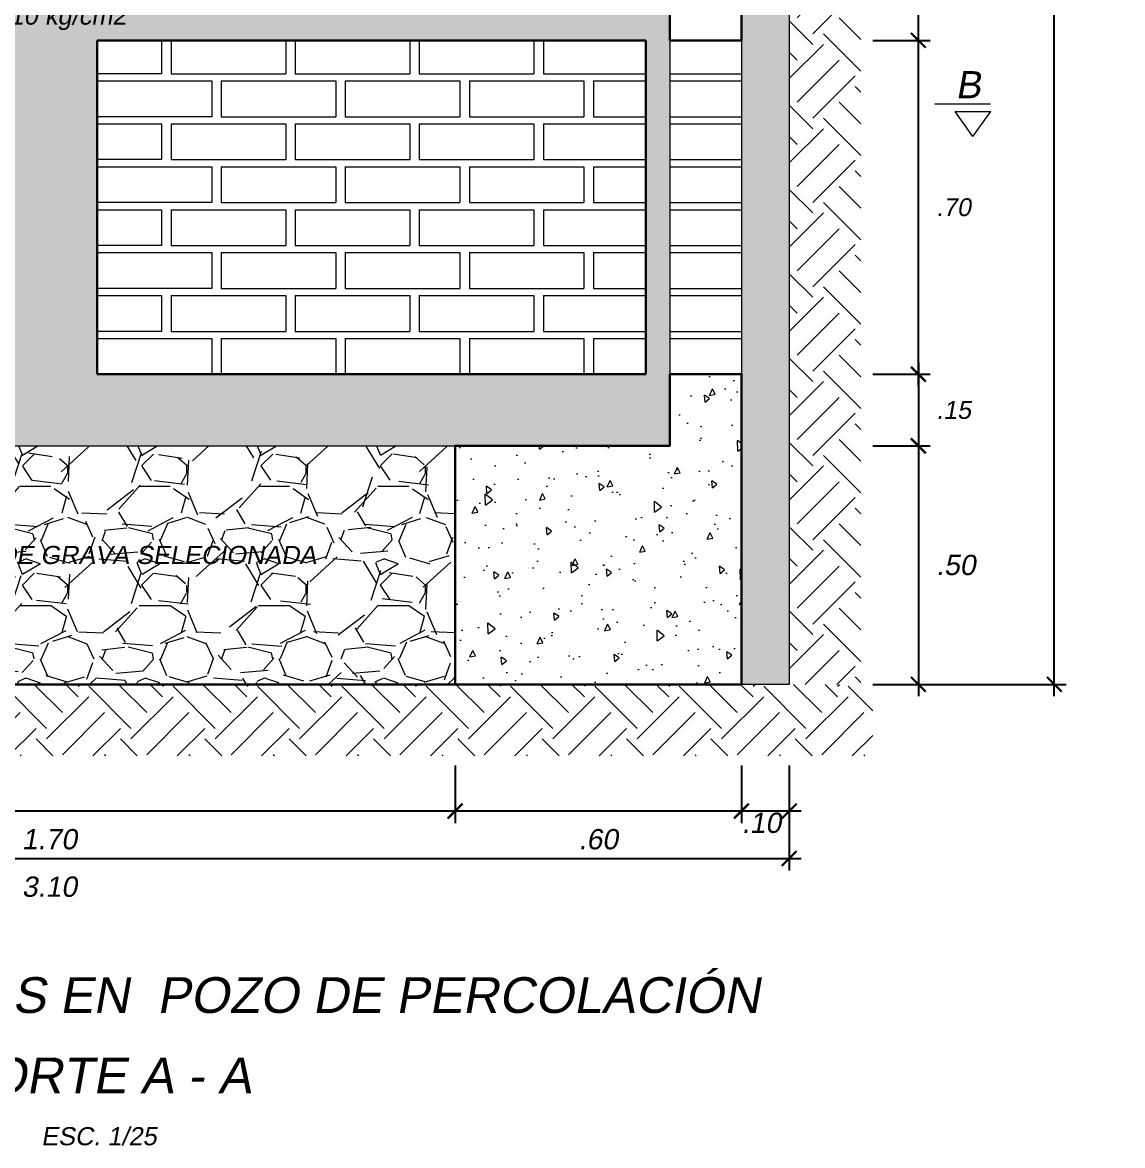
# Model space of a CAD drawing. Header units: metres. Extents: x 4293 to 4528, y 2596 to 2639.
# Drawn here: x 4432.034 to 4434.339, y 2624.929 to 2627.284 of the extents above; entities that cross this region are included whole.
import ezdxf
from ezdxf.enums import TextEntityAlignment as Align

# ---------------------------------------------------------------- set-up
doc = ezdxf.new("R2010")
doc.units = ezdxf.units.M
for name, color, linetype, lineweight in [('A TAPA', 6, 'Continuous', 13), ('a. grava', 252, 'Continuous', 5), ('a. Ladrillos', 24, 'Continuous', 15), ('a. terreno', 79, 'Continuous', 9), ('a. titulos', 106, 'Continuous', 25), ('A.B LADRILLO', 24, 'Continuous', 5), ('A.Texto', 180, 'Continuous', 5), ('cimiento', 6, 'Continuous', 30), ('columna', 212, 'Continuous', 30), ('concreto', 252, 'Continuous', 5), ('Cotas', 170, 'Continuous', 5), ('Sombreados', 8, 'Continuous', 5)]:
    doc.layers.add(name, color=color, linetype=linetype, lineweight=lineweight)
doc.styles.add('ARIAL', font='arial.ttf', dxfattribs={"oblique": 10})
doc.dimstyles.new('Esc 1-25', dxfattribs={"dimscale": 0.25, "dimtxt": 0.15, "dimasz": 0.125, "dimexe": 0.1, "dimexo": 0.1, "dimgap": 0.15, "dimtad": 2, "dimtih": 1, "dimtoh": 1, "dimzin": 4, "dimdsep": 46, "dimtxsty": 'ARIAL', "dimblk": 'ARCHTICK', "dimcen": 0.5, "dimdle": 0.1, "dimadec": 0, "dimazin": 0, "dimtfac": 1, "dimtofl": 0, "dimtmove": 2, "dimatfit": 3, "dimfxl": 1, "dimtolj": 1, "dimtzin": 0, "dimarcsym": 1})
pattern_1 = [(94.99999999999993, (4235.877430671732, 2617.947288810265), (0.1103103998344442, 0.0925614157623935), [0.015, -0.165]), (40.00000000000002, (4235.877430671732, 2617.947288810265), (-0.1259984334781772, 0.08675362991960547), [0.012, -0.132]), (145.45144446, (4235.886623204845, 2617.955002261536), (-0.01568803286759199, 0.179315044266452), [0.0127480384, -0.1402284224]), (91.18419999999993, (4235.849146400485, 2617.975573081512), (0.1743386775892656, 0.1275227552429037), [0.02249999999999999, -0.2474999999999999]), (141.63563549, (4235.863674623765, 2617.986199968426), (-0.005580013676875273, 0.269942333638179), [0.0191220684, -0.210342752]), (36.18416399000001, (4235.849146400485, 2617.975573081512), (-0.005580013693123886, 0.2699423334792193), [0.018, -0.1980000002]), (66, (4235.87035960392, 2617.982644149324), (0.1413543144228605, 0.02747649529355398), [0.01499999999999999, -0.1649999999999998]), (11.00000000000003, (4235.87035960392, 2617.982644149324), (-0.06814171861239081, 0.1369616870797533), [0.012, -0.132]), (116.45144474, (4235.882139130043, 2617.984933857248), (0.07321259499943067, 0.1644381811167456), [0.012748038, -0.1402284224]), (82.50000000000001, (4235.877430671732, 2617.947288810265), (-0.04535863706126803, 0.04879796352250945), [0, -0.1303999999999998, 0, -0.1339999999999998, 0, -0.1324999999999998]), (52.49999999999999, (4235.877430671732, 2617.947288810265), (-0.01857458844049201, 0.09298188998007267), [0, -0.0764, 0, -0.1274, 0, -0.0505]), (12.5, (4235.845893709291, 2617.915751847824), (0.07868363346384125, 0.07230415236297212), [0, -0.05, 0, -0.156, 0, -0.207]), (2.499999999999997, (4235.831751573667, 2617.9016097122), (0.06831799663969325, 0.09663196137478977), [0, -0.065, 0, -0.1036, 0, -0.147])]

# ---------------------------------------------------------------- blocks, each defined once
blk = doc.blocks.new('_ArchTick')
at = {"color": 0, "linetype": 'ByBlock', "const_width": 0.15}
blk.add_lwpolyline([(-0.5, -0.5), (0.5, 0.5)], dxfattribs=at)
blk = doc.blocks.new('*D520')
at = {"layer": 'Cotas', "color": 0, "lineweight": -2, "transparency": 16777216}
for p, q in [((4433.911559006621, 2626.571063427773), (4433.911559006621, 2626.371063427773)), ((4433.815807192776, 2626.546063427773), (4433.936559006621, 2626.546063427773)), ((4433.815807192776, 2626.396063427773), (4433.936559006621, 2626.396063427773))]:
    blk.add_line(p, q, dxfattribs=at)
at = {"layer": 'Defpoints', "color": 0, "transparency": 16777216}
for p in [(4433.790807192776, 2626.546063427773), (4433.790807192776, 2626.396063427773), (4433.911559006621, 2626.396063427773)]:
    blk.add_point(p, dxfattribs=at)
at = {"layer": 'Cotas', "color": 0, "lineweight": -2, "transparency": 16777216, "xscale": 0.03125, "yscale": 0.03125, "zscale": 0.03125}
for p, rotation in [((4433.911559006621, 2626.546063427773), 90), ((4433.911559006621, 2626.396063427773), 270)]:
    blk.add_blockref('_ArchTick', p, dxfattribs=dict(at, rotation=rotation))
at = {"layer": 'Cotas', "color": 0, "transparency": 16777216, "insert": (4433.985363832452, 2626.471063427771), "char_height": 0.0375, "attachment_point": 5, "style": 'ARIAL'}
blk.add_mtext('\\A1;.15', dxfattribs=at)
blk = doc.blocks.new('*D521')
at = {"layer": 'Cotas', "color": 0, "lineweight": -2, "transparency": 16777216}
for p, q in [((4433.911559006621, 2626.421063427773), (4433.911559006621, 2625.871063427773)), ((4433.815807192776, 2626.396063427773), (4433.936559006621, 2626.396063427773)), ((4433.815807192776, 2625.896063427773), (4433.936559006621, 2625.896063427773))]:
    blk.add_line(p, q, dxfattribs=at)
at = {"layer": 'Defpoints', "color": 0, "transparency": 16777216}
for p in [(4433.790807192776, 2626.396063427773), (4433.790807192776, 2625.896063427773), (4433.911559006621, 2625.896063427773)]:
    blk.add_point(p, dxfattribs=at)
at = {"layer": 'Cotas', "color": 0, "lineweight": -2, "transparency": 16777216, "xscale": 0.03125, "yscale": 0.03125, "zscale": 0.03125}
for p, rotation in [((4433.911559006621, 2626.396063427773), 90), ((4433.911559006621, 2625.896063427773), 270)]:
    blk.add_blockref('_ArchTick', p, dxfattribs=dict(at, rotation=rotation))
at = {"layer": 'Cotas', "color": 0, "transparency": 16777216, "insert": (4433.989972552295, 2626.146063427771), "char_height": 0.0425, "attachment_point": 5, "style": 'ARIAL'}
blk.add_mtext('\\A1;.50', dxfattribs=at)
blk = doc.blocks.new('*D522')
at = {"layer": 'Cotas', "color": 0, "lineweight": -2, "ltscale": 0.01, "transparency": 16777216}
for p, q in [((4433.911559006621, 2626.521063427773), (4433.911559006621, 2627.271063427774)), ((4433.815807192776, 2627.246063427774), (4433.936559006621, 2627.246063427774)), ((4433.815807192776, 2626.546063427773), (4433.936559006621, 2626.546063427773))]:
    blk.add_line(p, q, dxfattribs=at)
at = {"layer": 'Defpoints', "color": 0, "ltscale": 0.01, "transparency": 16777216}
for p in [(4433.790807192776, 2627.246063427774), (4433.911559006621, 2627.246063427774), (4433.790807192776, 2626.546063427773)]:
    blk.add_point(p, dxfattribs=at)
at = {"layer": 'Cotas', "color": 0, "lineweight": -2, "ltscale": 0.01, "transparency": 16777216, "xscale": 0.03125, "yscale": 0.03125, "zscale": 0.03125}
for p, rotation in [((4433.911559006621, 2627.246063427774), 90), ((4433.911559006621, 2626.546063427773), 270)]:
    blk.add_blockref('_ArchTick', p, dxfattribs=dict(at, rotation=rotation))
at = {"layer": 'Cotas', "color": 0, "ltscale": 0.01, "transparency": 16777216, "insert": (4433.98515919398, 2626.896063427771), "char_height": 0.0375, "attachment_point": 5, "style": 'ARIAL'}
blk.add_mtext('\\A1;.70', dxfattribs=at)
blk = doc.blocks.new('*D523')
at = {"layer": 'Cotas', "color": 0, "lineweight": -2, "ltscale": 0.01, "transparency": 16777216}
for p, q in [((4433.911559006621, 2627.221063427774), (4433.911559006621, 2627.471063427774)), ((4433.815807192776, 2627.446063427773), (4433.936559006621, 2627.446063427773)), ((4433.815807192776, 2627.246063427774), (4433.936559006621, 2627.246063427774))]:
    blk.add_line(p, q, dxfattribs=at)
at = {"layer": 'Defpoints', "color": 0, "ltscale": 0.01, "transparency": 16777216}
for p in [(4433.790807192776, 2627.446063427773), (4433.911559006621, 2627.446063427773), (4433.790807192776, 2627.246063427774)]:
    blk.add_point(p, dxfattribs=at)
at = {"layer": 'Cotas', "color": 0, "lineweight": -2, "ltscale": 0.01, "transparency": 16777216, "xscale": 0.03125, "yscale": 0.03125, "zscale": 0.03125}
for p, rotation in [((4433.911559006621, 2627.446063427773), 90), ((4433.911559006621, 2627.246063427774), 270)]:
    blk.add_blockref('_ArchTick', p, dxfattribs=dict(at, rotation=rotation))
at = {"layer": 'Cotas', "color": 0, "ltscale": 0.01, "transparency": 16777216, "insert": (4433.98515919398, 2627.346063427772), "char_height": 0.0375, "attachment_point": 5, "style": 'ARIAL'}
blk.add_mtext('\\A1;.20', dxfattribs=at)
blk = doc.blocks.new('*D527')
at = {"layer": 'Cotas', "color": 0, "lineweight": -2, "ltscale": 0.01, "transparency": 16777216}
for p, q in [((4434.196285879288, 2625.871063427773), (4434.196285879288, 2629.266063427774)), ((4433.936559006621, 2629.241063427773), (4434.221285879287, 2629.241063427773)), ((4433.936559006621, 2625.896063427773), (4434.221285879287, 2625.896063427773))]:
    blk.add_line(p, q, dxfattribs=at)
at = {"layer": 'Defpoints', "color": 0, "ltscale": 0.01, "transparency": 16777216}
for p in [(4433.911559006621, 2629.241063427773), (4434.196285879288, 2629.241063427773), (4433.911559006621, 2625.896063427773)]:
    blk.add_point(p, dxfattribs=at)
at = {"layer": 'Cotas', "color": 0, "lineweight": -2, "ltscale": 0.01, "transparency": 16777216, "xscale": 0.03125, "yscale": 0.03125, "zscale": 0.03125}
for p, rotation in [((4434.196285879288, 2629.241063427773), 90), ((4434.196285879288, 2625.896063427773), 270)]:
    blk.add_blockref('_ArchTick', p, dxfattribs=dict(at, rotation=rotation))
at = {"layer": 'Cotas', "color": 0, "ltscale": 0.01, "transparency": 16777216, "insert": (4434.285996032133, 2627.568563427772), "char_height": 0.0375, "attachment_point": 5, "style": 'ARIAL'}
blk.add_mtext('\\A1;3.35', dxfattribs=at)
blk = doc.blocks.new('*D529')
at = {"layer": 'Cotas', "color": 0, "lineweight": -2, "transparency": 16777216}
for p, q in [((4433.540807192774, 2625.725732827406), (4433.540807192774, 2625.60540222704)), ((4433.640807192774, 2625.725732827406), (4433.640807192774, 2625.60540222704)), ((4433.665807192774, 2625.63040222704), (4433.515807192774, 2625.63040222704))]:
    blk.add_line(p, q, dxfattribs=at)
at = {"layer": 'Defpoints', "color": 0, "transparency": 16777216}
for p in [(4433.540807192774, 2625.750732827406), (4433.640807192774, 2625.750732827406), (4433.540807192774, 2625.63040222704)]:
    blk.add_point(p, dxfattribs=at)
at = {"layer": 'Cotas', "color": 0, "lineweight": -2, "transparency": 16777216, "xscale": 0.03125, "yscale": 0.03125, "zscale": 0.03125, "rotation": 180}
blk.add_blockref('_ArchTick', (4433.540807192774, 2625.63040222704), dxfattribs=at)
at = {"layer": 'Cotas', "color": 0, "lineweight": -2, "transparency": 16777216, "xscale": 0.03125, "yscale": 0.03125, "zscale": 0.03125}
blk.add_blockref('_ArchTick', (4433.640807192774, 2625.63040222704), dxfattribs=at)
at = {"layer": 'Cotas', "color": 0, "transparency": 16777216, "insert": (4433.582670755746, 2625.605514572873), "char_height": 0.0425, "attachment_point": 5, "style": 'ARIAL'}
blk.add_mtext('\\A1;.10', dxfattribs=at)
blk = doc.blocks.new('*D530')
at = {"layer": 'Cotas', "color": 0, "lineweight": -2, "transparency": 16777216}
for p, q in [((4432.940807192775, 2625.725732827406), (4432.940807192775, 2625.60540222704)), ((4433.540807192774, 2625.725732827406), (4433.540807192774, 2625.60540222704)), ((4433.565807192774, 2625.63040222704), (4432.915807192775, 2625.63040222704))]:
    blk.add_line(p, q, dxfattribs=at)
at = {"layer": 'Defpoints', "color": 0, "transparency": 16777216}
for p in [(4432.940807192775, 2625.750732827406), (4433.540807192774, 2625.750732827406), (4432.940807192775, 2625.63040222704)]:
    blk.add_point(p, dxfattribs=at)
at = {"layer": 'Cotas', "color": 0, "lineweight": -2, "transparency": 16777216, "xscale": 0.03125, "yscale": 0.03125, "zscale": 0.03125, "rotation": 180}
blk.add_blockref('_ArchTick', (4432.940807192775, 2625.63040222704), dxfattribs=at)
at = {"layer": 'Cotas', "color": 0, "lineweight": -2, "transparency": 16777216, "xscale": 0.03125, "yscale": 0.03125, "zscale": 0.03125}
blk.add_blockref('_ArchTick', (4433.540807192774, 2625.63040222704), dxfattribs=at)
at = {"layer": 'Cotas', "color": 0, "transparency": 16777216, "insert": (4433.240807192775, 2625.571202875061), "char_height": 0.0425, "attachment_point": 5, "style": 'ARIAL'}
blk.add_mtext('\\A1;.60', dxfattribs=at)
blk = doc.blocks.new('*D531')
at = {"layer": 'Cotas', "color": 0, "lineweight": -2, "transparency": 16777216}
for p, q in [((4431.240807192775, 2625.725732827406), (4431.240807192775, 2625.60540222704)), ((4432.940807192775, 2625.725732827406), (4432.940807192775, 2625.60540222704)), ((4432.965807192774, 2625.63040222704), (4431.215807192775, 2625.63040222704))]:
    blk.add_line(p, q, dxfattribs=at)
at = {"layer": 'Defpoints', "color": 0, "transparency": 16777216}
for p in [(4431.240807192775, 2625.750732827406), (4432.940807192775, 2625.750732827406), (4431.240807192775, 2625.63040222704)]:
    blk.add_point(p, dxfattribs=at)
at = {"layer": 'Cotas', "color": 0, "lineweight": -2, "transparency": 16777216, "xscale": 0.03125, "yscale": 0.03125, "zscale": 0.03125, "rotation": 180}
blk.add_blockref('_ArchTick', (4431.240807192775, 2625.63040222704), dxfattribs=at)
at = {"layer": 'Cotas', "color": 0, "lineweight": -2, "transparency": 16777216, "xscale": 0.03125, "yscale": 0.03125, "zscale": 0.03125}
blk.add_blockref('_ArchTick', (4432.940807192775, 2625.63040222704), dxfattribs=at)
at = {"layer": 'Cotas', "color": 0, "transparency": 16777216, "insert": (4432.090807192775, 2625.571202875061), "char_height": 0.0425, "attachment_point": 5, "style": 'ARIAL'}
blk.add_mtext('\\A1;1.70', dxfattribs=at)
blk = doc.blocks.new('*D534')
at = {"layer": 'Cotas', "color": 0, "lineweight": -2, "transparency": 16777216}
for p, q in [((4430.540807192774, 2625.725732827406), (4430.540807192774, 2625.50587338178)), ((4433.640807192774, 2625.725732827406), (4433.640807192774, 2625.50587338178)), ((4430.515807192774, 2625.530873381781), (4433.665807192774, 2625.530873381781))]:
    blk.add_line(p, q, dxfattribs=at)
at = {"layer": 'Defpoints', "color": 0, "transparency": 16777216}
for p in [(4430.540807192774, 2625.750732827406), (4433.640807192774, 2625.750732827406), (4433.640807192774, 2625.530873381781)]:
    blk.add_point(p, dxfattribs=at)
at = {"layer": 'Cotas', "color": 0, "lineweight": -2, "transparency": 16777216, "xscale": 0.03125, "yscale": 0.03125, "zscale": 0.03125, "rotation": 180}
blk.add_blockref('_ArchTick', (4430.540807192774, 2625.530873381781), dxfattribs=at)
at = {"layer": 'Cotas', "color": 0, "lineweight": -2, "transparency": 16777216, "xscale": 0.03125, "yscale": 0.03125, "zscale": 0.03125}
blk.add_blockref('_ArchTick', (4433.640807192774, 2625.530873381781), dxfattribs=at)
at = {"layer": 'Cotas', "color": 0, "transparency": 16777216, "insert": (4432.090807192774, 2625.471659534577), "char_height": 0.0425, "attachment_point": 5, "style": 'ARIAL'}
blk.add_mtext('\\A1;3.10', dxfattribs=at)

msp = doc.modelspace()

# ---------------------------------------------------------------- hatches: boundary and pattern name
at = {"layer": 'a. grava'}
h = msp.add_hatch(dxfattribs=at)
h.set_pattern_fill('GRAVEL', color=256, scale=0.1, style=0)
h.set_pattern_definition([(228.0128, (4376.241196265051, 2629.349414171546), (-0.7999998232158162, -0.9000001341607247), [0.0134536, -1.3319088]), (184.9697, (4376.232196265051, 2629.339414171546), (1.200000105151764, 0.0999991307007052), [0.0230868, -2.2855925]), (132.5104, (4376.209196265051, 2629.337414171546), (0.9999990718346812, -1.10000086738712), [0.0162788, -1.6116032]), (267.2737, (4376.170196265051, 2629.312414171546), (0.09999960177271905, 2.000000029497347), [0.0210238, -2.0813558]), (292.8337, (4376.169196265051, 2629.291414171546), (-0.500000990543714, 1.199999641177778), [0.0206155, -2.0409373]), (357.2737, (4376.177196265052, 2629.272414171546), (-2.000000029497347, 0.09999960177271916), [0.0210238, -2.0813558]), (37.6942, (4376.198196265052, 2629.271414171546), (-1.300000734561798, -0.999999040516053), [0.0278029, -2.7524849]), (72.2553, (4376.220196265052, 2629.288414171546), (0.7000010762705409, 2.199999623123919), [0.0262488, -2.5986321]), (121.4296, (4376.228196265051, 2629.313414171546), (-0.8000008234176366, 1.299999503649257), [0.021095, -2.0884073]), (175.2364, (4376.217196265052, 2629.331414171546), (1.100000094631959, -0.09999915326612606), [0.02408319999999992, -1.180076299999995]), (222.3974, (4376.193196265051, 2629.333414171546), (-1.200000735107324, -1.099999208201412), [0.0311448, -3.0833375]), (138.8141, (4376.269196265052, 2629.311414171546), (-0.7000002946805716, 0.5999997313342756), [0.0106301, -1.0523844]), (171.4692, (4376.261196265052, 2629.318414171546), (1.299999828481513, -0.2000007910039791), [0.02022369999999992, -2.00215109999999]), (225, (4376.241196265051, 2629.321414171546), (-1.110223024625157e-17, -0.1000000309448952), [0.0141421, -0.1272792]), (203.1986, (4376.234196265052, 2629.333414171546), (0.4999999730667075, 0.2000001325264854), [0.007615800000000001, -0.7539615]), (291.8014, (4376.227196265051, 2629.330414171546), (-0.09999999105006488, 0.300000027301077), [0.0107703, -0.5277462]), (30.9638, (4376.231196265051, 2629.320414171546), (0.2999998022287998, 0.2000002483540733), [0.01749289999999992, -0.5656022999999974]), (161.5651, (4376.246196265051, 2629.329414171546), (0.2000000434592962, -0.09999984032227077), [0.0126491, -0.3035787]), (16.38950000000001, (4376.169196265051, 2629.330414171546), (1.000000219841196, 0.2999992709817971), [0.01772, -1.7542845]), (70.3462, (4376.186196265052, 2629.335414171546), (-0.3999995247371746, -1.100000213560622), [0.0148661, -1.4717408]), (293.1986, (4376.246196265051, 2629.349414171546), (-0.2000001325264854, 0.4999999730667075), [0.0152315, -0.7463458000000001]), (343.6105, (4376.252196265052, 2629.335414171546), (-1.000000219841196, 0.2999992709817974), [0.01771999999999992, -1.754284499999995]), (339.444, (4376.169196265051, 2629.268414171546), (-0.5000001844542423, 0.1999995996421584), [0.017088, -0.8373124000000001]), (294.7751, (4376.185196265052, 2629.262414171546), (-0.499999218924517, 1.100000342183912), [0.01431779999999996, -1.417464299999995]), (66.80140000000002, (4376.247196265052, 2629.249414171547), (0.2000001325264855, 0.4999999730667075), [0.0152315, -0.7463458000000001]), (17.35400000000001, (4376.253196265052, 2629.263414171546), (-1.300000201909683, -0.3999994502259119), [0.0167631, -1.6595424]), (69.444, (4376.198196265052, 2629.249414171547), (-0.1999995996421587, -0.5000001844542422), [0.008544000000000001, -0.8458564]), (101.3098999999999, (4376.241196265051, 2629.249414171547), (-0.09999976321616054, 0.4000000752230952), [0.005098999999999983, -0.5048028999999977]), (165.9638, (4376.240196265051, 2629.254414171546), (0.300000054598974, -0.09999980573612458), [0.0206155, -0.391695]), (186.009, (4376.220196265052, 2629.259414171546), (0.9999999750906041, 0.09999993174818415), [0.019105, -1.8913923]), (303.6901, (4376.231196265051, 2629.311414171546), (-0.1000001334507191, 0.199999955777116), [0.0144222, -0.3461329]), (353.1572, (4376.239196265052, 2629.299414171546), (1.699999936547855, -0.2000007997924761), [0.0251794, -2.4927563]), (60.94540000000001, (4376.264196265051, 2629.296414171547), (-0.400000002719928, -0.7000000384569687), [0.0102956, -1.0192674]), (90, (4376.269196265052, 2629.305414171546), (-0.09999999999999999, 0.1), [0.006, -0.094]), (120.2564, (4376.218196265051, 2629.262414171546), (0.3999994886802694, -0.7000002455854735), [0.0138924, -1.375352]), (48.01279999999999, (4376.211196265052, 2629.274414171546), (0.7999998232158161, 0.9000001341607249), [0.0269072, -1.3184552]), (0, (4376.229196265052, 2629.294414171546), (0.1, 0.1), [0.026, -0.074]), (325.3048, (4376.255196265051, 2629.294414171546), (-0.9999994258987526, 0.7000008609594458), [0.0158114, -1.5653274]), (254.0546, (4376.268196265051, 2629.285414171546), (-0.09999998892963811, -0.4000000126652151), [0.0145602, -0.7134508]), (207.646, (4376.264196265051, 2629.271414171546), (-1.899999580717959, -1.000000771316918), [0.0237065, -2.3469474]), (175.4261, (4376.243196265052, 2629.260414171546), (-1.300000055831213, 0.0999994801161084), [0.02507989999999992, -2.48290739999999])])
h.paths.add_polyline_path([(4433.640807192774, 2629.241063427773), (4433.540807192774, 2629.241063427773), (4433.540807192774, 2625.896063427772), (4433.640807192774, 2625.896063427772)])
at = {"layer": 'a. grava', "ltscale": 0.5}
h = msp.add_hatch(dxfattribs=at)
h.set_pattern_fill('GRAVEL', color=256, scale=0.25, style=0)
h.set_pattern_definition([(228.012787504, (4236.057430671732, 2618.197288810265), (-2.000000000000016, -2.250000000000001), [0.033634, -3.329772011768425]), (184.969740728, (4236.034930671733, 2618.172288810264), (2.999999999999994, 0.2500000000000088), [0.057717, -5.713981190307499]), (132.510447078, (4235.977430671732, 2618.167288810265), (2.500000000000029, -2.749999999999966), [0.04069699999999998, -4.029008149024922]), (267.273689006, (4235.879930671732, 2618.104788810265), (0.2500000000000061, 5.000000000000004), [0.05255949999999996, -5.203389510407245]), (292.833654178, (4235.877430671732, 2618.052288810265), (-1.249999999999997, 3.000000000000007), [0.05153874999999996, -5.10234328202207]), (357.273689006, (4235.897430671732, 2618.004788810264), (-5.000000000000004, 0.2500000000000064), [0.05255949999999996, -5.203389510407245]), (37.6942404667, (4235.949930671733, 2618.002288810265), (-3.25, -2.499999999999993), [0.06950724999999999, -6.881212137229]), (72.2553283749, (4236.004930671732, 2618.044788810265), (1.750000000000007, 5.500000000000001), [0.06562199999999992, -6.496580374203344]), (121.429565615, (4236.024930671732, 2618.107288810265), (-2.000000000000005, 3.249999999999996), [0.05273749999999997, -5.221018277432246]), (175.236358309, (4235.997430671732, 2618.152288810265), (2.749999999999996, -0.2500000000000095), [0.060208, -2.950190644698075]), (222.397437798, (4235.937430671732, 2618.157288810265), (-2.999999999999991, -2.749999999999993), [0.077862, -7.708343751198725]), (138.814074834, (4236.127430671732, 2618.102288810265), (-1.750000000000008, 1.5), [0.02657524999999998, -2.630961203183672]), (171.46923439, (4236.107430671732, 2618.119788810265), (3.25, -0.4999999999999988), [0.05055925, -5.00537785403925]), (225, (4236.057430671732, 2618.127288810265), (-2.775557561562891e-17, -0.2499999999999832), [0.03535525, -0.318198140593275]), (203.198590514, (4236.039930671732, 2618.157288810265), (1.249999999999997, 0.4999999999999938), [0.0190395, -1.884903776465975]), (291.801409486, (4236.022430671732, 2618.149788810265), (-0.249999999999921, 0.7500000000000256), [0.02692575, -1.319365451783625]), (30.96375653209999, (4236.032430671732, 2618.124788810265), (0.7500000000000132, 0.4999999999999949), [0.04373224999999997, -1.414005723711324]), (161.565051177, (4236.069930671732, 2618.147288810265), (0.5000000000000029, -0.2499999999999942), [0.03162274999999996, -0.7589466650420993]), (16.389540334, (4235.877430671732, 2618.149788810265), (2.499999999999992, 0.750000000000011), [0.0443, -4.38571128666735]), (70.3461759419, (4235.919930671732, 2618.162288810265), (-1.000000000000305, -2.750000000000849), [0.03716525, -3.67935193682975]), (293.198590514, (4236.069930671732, 2618.197288810265), (-0.4999999999999926, 1.249999999999998), [0.03807875, -1.865864526465975]), (343.610459666, (4236.084930671732, 2618.162288810265), (-2.499999999999992, 0.7500000000000109), [0.04429999999999996, -4.385711286667244]), (339.44395478, (4235.877430671732, 2617.994788810265), (-1.250000000000009, 0.5000000000000061), [0.04271999999999996, -2.093280936329372]), (294.775140569, (4235.917430671732, 2617.979788810265), (-1.250000000000001, 2.75), [0.0357945, -3.543660765819]), (66.8014094864, (4236.072430671732, 2617.947288810265), (0.4999999999999953, 1.249999999999992), [0.03807875, -1.865864526465975]), (17.3540246363, (4236.087430671732, 2617.982288810265), (-3.249999999999994, -0.9999999999999907), [0.04190775, -4.14885590356]), (69.44395478040002, (4235.949930671733, 2617.947288810265), (-0.5000000000000018, -1.249999999999989), [0.02135999999999998, -2.114640936329372]), (101.309932474, (4236.057430671732, 2617.947288810265), (-0.249999999999991, 1.000000000000003), [0.0127475, -1.2620073783982]), (165.963756532, (4236.054930671732, 2617.959788810265), (0.7499999999999897, -0.2500000000000003), [0.05153875, -0.9792376564044251]), (186.009005957, (4236.004930671732, 2617.972288810265), (2.500000000000012, 0.2499999999999958), [0.0477625, -4.728480793635701]), (303.690067526, (4236.032430671732, 2618.102288810265), (-0.2499999999999968, 0.4999999999999964), [0.03605549999999996, -0.8653323188659994]), (353.157226587, (4236.052430671733, 2618.072288810265), (4.250000000000004, -0.5000000000000132), [0.0629485, -6.231890656007075]), (60.9453959009, (4236.114930671733, 2618.064788810265), (-0.9999999999999939, -1.749999999999994), [0.025739, -2.54816853524675]), (90, (4236.127430671732, 2618.087288810265), (-0.25, 0.25), [0.015, -0.235]), (120.256437164, (4235.999930671732, 2617.979788810265), (1.000000000000002, -1.750000000000002), [0.034731, -3.43837999736245]), (48.01278750420001, (4235.982430671732, 2618.009788810265), (2, 2.249999999999994), [0.067268, -3.296138011768424]), (0, (4236.027430671732, 2618.059788810265), (0.25, 0.25), [0.065, -0.185]), (325.3048464690001, (4236.092430671732, 2618.059788810265), (2.500000000000035, -1.749999999999956), [0.03952849999999996, -3.913318575210497]), (254.054604099, (4236.124930671732, 2618.037288810265), (-0.2500000000000094, -1.000000000000001), [0.0364005, -1.783626972320125]), (207.645975364, (4236.114930671733, 2618.002288810265), (-4.749999999999988, -2.500000000000012), [0.05926625, -5.867368545564849]), (175.42607874, (4236.062430671732, 2617.974788810265), (-3.249999999999988, 0.2500000000000003), [0.06269975, -6.207268351992225])])
h.paths.add_polyline_path([(4432.940807192775, 2625.896063427773), (4432.940807192775, 2626.396063427772), (4431.240807192775, 2626.396063427772), (4431.240807192775, 2625.896063427772)])
h.paths.add_polyline_path([(4431.710724725442, 2626.13781905763), (4432.66668621598, 2626.13781905763), (4432.66668621598, 2626.196802004424), (4431.710724725442, 2626.196802004424)], flags=24)
at = {"layer": 'a. terreno', "ltscale": 0.5}
h = msp.add_hatch(dxfattribs=at)
h.set_pattern_fill('EARTH', color=256, scale=0.5, angle=45, style=0)
h.set_pattern_definition([(45, (4270.348589871672, 2616.653079168364), (1.387778780781446e-17, 0.1767766952966369), [0.125, -0.125]), (45, (4270.315444241303, 2616.686224798732), (1.387778780781446e-17, 0.1767766952966369), [0.125, -0.125]), (45, (4270.282298610936, 2616.7193704291), (1.387778780781446e-17, 0.1767766952966369), [0.125, -0.125]), (135, (4270.282298610936, 2616.741467516012), (-0.1767766952966369, 2.775557561562891e-17), [0.125, -0.125]), (135, (4270.315444241303, 2616.77461314638), (-0.1767766952966369, 2.775557561562891e-17), [0.125, -0.125]), (135, (4270.348589871672, 2616.807758776748), (-0.1767766952966369, 2.775557561562891e-17), [0.125, -0.125])])
h.paths.add_polyline_path([(4433.790807192774, 2629.241063427773), (4433.640807192774, 2629.241063427773), (4433.640807192774, 2625.896063427772), (4433.790807192774, 2625.896063427772)])
h = msp.add_hatch(dxfattribs=at)
h.set_pattern_fill('EARTH', color=256, scale=0.5, angle=45, style=0)
h.set_pattern_definition([(45, (4264.920214639445, 2617.053079168364), (1.387778780781446e-17, 0.1767766952966369), [0.125, -0.125]), (45, (4264.887069009077, 2617.086224798732), (1.387778780781446e-17, 0.1767766952966369), [0.125, -0.125]), (45, (4264.85392337871, 2617.1193704291), (1.387778780781446e-17, 0.1767766952966369), [0.125, -0.125]), (135, (4264.85392337871, 2617.141467516012), (-0.1767766952966369, 2.775557561562891e-17), [0.125, -0.125]), (135, (4264.887069009077, 2617.17461314638), (-0.1767766952966369, 2.775557561562891e-17), [0.125, -0.125]), (135, (4264.920214639445, 2617.207758776748), (-0.1767766952966369, 2.775557561562891e-17), [0.125, -0.125])])
h.paths.add_polyline_path([(4433.815807192775, 2625.896063427772), (4430.37847878695, 2625.896063427772), (4430.37847878695, 2625.746063427773), (4433.815807192775, 2625.746063427773)])
at = {"layer": 'concreto', "ltscale": 0.5}
h = msp.add_hatch(dxfattribs=at)
h.set_pattern_fill('AR-CONC', color=256, scale=0.02, angle=45, style=0)
h.set_pattern_definition(pattern_1)
h.paths.add_polyline_path([(4432.190807192775, 2628.346063427773), (4432.190807192775, 2629.241063427773), (4431.990807192775, 2629.241063427773), (4431.990807192775, 2628.346063427773), (4430.840807192774, 2628.346063427773), (4430.840807192774, 2629.091063427772), (4430.790807192774, 2629.091063427772), (4430.790807192774, 2626.396063427772), (4431.290807192774, 2626.396063427772), (4432.890807192774, 2626.396063427772), (4433.390807192774, 2626.396063427772), (4433.390807192774, 2629.091063427772), (4433.340807192774, 2629.091063427772), (4433.340807192774, 2628.346063427773)])
h.paths.add_polyline_path([(4432.190807192775, 2628.146063427772), (4433.340807192774, 2628.146063427772), (4433.340807192774, 2627.446063427773), (4432.190807192775, 2627.446063427773)], flags=16)
h.paths.add_polyline_path([(4431.990807192775, 2628.146063427772), (4431.990807192775, 2627.446063427773), (4430.840807192774, 2627.446063427773), (4430.840807192774, 2628.146063427772)], flags=16)
h.paths.add_polyline_path([(4432.190807192775, 2627.246063427773), (4433.340807192774, 2627.246063427773), (4433.340807192774, 2626.546063427772), (4432.190807192775, 2626.546063427772)], flags=16)
h.paths.add_polyline_path([(4431.990807192775, 2627.246063427773), (4431.990807192775, 2626.546063427772), (4430.840807192774, 2626.546063427772), (4430.840807192774, 2627.246063427773)], flags=16)
h = msp.add_hatch(dxfattribs=at)
h.set_pattern_fill('AR-CONC', color=256, scale=0.02, angle=45, style=0)
h.set_pattern_definition(pattern_1)
h.paths.add_polyline_path([(4431.240807192775, 2625.896063427772), (4431.240807192775, 2626.396063427772), (4430.790807192774, 2626.396063427772), (4430.790807192774, 2626.546063427772), (4430.640807192774, 2626.546063427772), (4430.640807192774, 2625.896063427772)])
h.paths.add_polyline_path([(4433.540807192774, 2625.896063427772), (4433.540807192774, 2626.546063427772), (4433.390807192774, 2626.546063427772), (4433.390807192774, 2626.396063427772), (4432.940807192775, 2626.396063427772), (4432.940807192775, 2625.896063427773)])

# ---------------------------------------------------------------- linework, layer by layer
at = {"layer": 'A TAPA'}
for points in [[(4434.06263940852, 2627.112521284862), (4433.946323819694, 2627.112521284862)], [(4434.025752032228, 2627.044211154062), (4433.988387871259, 2627.09718605395), (4433.988387871259, 2627.09718605395)], [(4433.988387871259, 2627.09718605395), (4434.063116193199, 2627.09718605395)], [(4434.025752032228, 2627.044211154062), (4434.063116193199, 2627.09718605395), (4434.063116193199, 2627.09718605395)], [(4434.025752032228, 2627.044211154062), (4434.063116193199, 2627.09718605395), (4434.063116193199, 2627.09718605395)]]:
    msp.add_lwpolyline(points, dxfattribs=at)
at = {"layer": 'a. grava'}
for p, q in [((4433.640807192774, 2629.241063427773), (4433.640807192774, 2625.896063427772)), ((4433.640807192774, 2625.896063427772), (4433.540807192774, 2625.896063427772))]:
    msp.add_line(p, q, dxfattribs=at)
at = {"layer": 'a. Ladrillos'}
for p, q in [((4432.325807192774, 2627.246063427773), (4432.325807192774, 2627.176063427773)), ((4432.345807192774, 2627.246063427773), (4432.345807192774, 2627.176063427773)), ((4432.585807192774, 2627.246063427773), (4432.585807192774, 2627.176063427773)), ((4432.605807192775, 2627.246063427773), (4432.605807192775, 2627.176063427773)), ((4432.845807192774, 2627.246063427773), (4432.845807192774, 2627.176063427773)), ((4432.865807192775, 2627.246063427773), (4432.865807192775, 2627.176063427773)), ((4433.105807192775, 2627.246063427773), (4433.105807192775, 2627.176063427773)), ((4433.125807192774, 2627.246063427773), (4433.125807192774, 2627.176063427773)), ((4433.390807192774, 2627.246063427773), (4433.390807192774, 2626.546063427772)), ((4432.325807192774, 2627.176063427773), (4432.190807192775, 2627.176063427773)), ((4432.345807192774, 2627.176063427773), (4432.585807192774, 2627.176063427773)), ((4432.605807192775, 2627.176063427773), (4432.845807192774, 2627.176063427773)), ((4432.865807192775, 2627.176063427773), (4433.105807192775, 2627.176063427773)), ((4433.125807192774, 2627.176063427773), (4433.340807192774, 2627.176063427773)), ((4433.390807192774, 2627.176063427773), (4433.540807192774, 2627.176063427773)), ((4432.190807192775, 2627.161063476029), (4432.430807192774, 2627.161063476029)), ((4432.430807192774, 2627.161063476029), (4432.430807192774, 2627.086063427772)), ((4432.450807192775, 2627.161063476029), (4432.450807192775, 2627.086063427772)), ((4432.450807192775, 2627.161063476029), (4432.690807192775, 2627.161063476029)), ((4432.690807192775, 2627.161063476029), (4432.690807192775, 2627.086063427772)), ((4432.710807192774, 2627.161063476029), (4432.710807192774, 2627.086063427772)), ((4432.710807192774, 2627.161063476029), (4432.950807192775, 2627.161063476029)), ((4432.950807192775, 2627.161063476029), (4432.950807192775, 2627.086063427772)), ((4432.970807192774, 2627.161063476029), (4432.970807192774, 2627.086063427772)), ((4432.970807192774, 2627.161063476029), (4433.210807192774, 2627.161063476029)), ((4433.210807192774, 2627.161063476029), (4433.210807192774, 2627.086063427772)), ((4433.230807192775, 2627.161063476029), (4433.230807192775, 2627.086063427772)), ((4433.230807192775, 2627.161063476029), (4433.340807192774, 2627.161063476029)), ((4433.390807192774, 2627.161063427773), (4433.540807192774, 2627.161063427773)), ((4433.390807192774, 2627.161063427773), (4433.540807192774, 2627.161063427773)), ((4432.430807192774, 2627.086063427772), (4432.190807192775, 2627.086063427772)), ((4432.450807192775, 2627.086063427772), (4432.690807192775, 2627.086063427772)), ((4432.710807192774, 2627.086063427772), (4432.950807192775, 2627.086063427772)), ((4432.970807192774, 2627.086063427772), (4433.210807192774, 2627.086063427772)), ((4433.230807192775, 2627.086063427772), (4433.340807192774, 2627.086063427772)), ((4433.390807192774, 2627.086063427772), (4433.540807192774, 2627.086063427772)), ((4432.190807192775, 2627.071063476029), (4432.325807192774, 2627.071063476029)), ((4432.325807192774, 2627.071063476029), (4432.325807192774, 2626.996063427773)), ((4432.345807192774, 2627.071063476029), (4432.345807192774, 2626.996063427773)), ((4432.345807192774, 2627.071063476029), (4432.585807192774, 2627.071063476029)), ((4432.585807192774, 2627.071063476029), (4432.585807192774, 2626.996063427773)), ((4432.605807192775, 2627.071063476029), (4432.605807192775, 2626.996063427773)), ((4432.605807192775, 2627.071063476029), (4432.845807192774, 2627.071063476029)), ((4432.845807192774, 2627.071063476029), (4432.845807192774, 2626.996063427773)), ((4432.865807192775, 2627.071063476029), (4432.865807192775, 2626.996063427773)), ((4432.865807192775, 2627.071063476029), (4433.105807192775, 2627.071063476029)), ((4433.105807192775, 2627.071063476029), (4433.105807192775, 2626.996063427773)), ((4433.125807192774, 2627.071063476029), (4433.125807192774, 2626.996063427773)), ((4433.125807192774, 2627.071063476029), (4433.340807192774, 2627.071063476029)), ((4433.390807192774, 2627.071063427773), (4433.540807192774, 2627.071063427773)), ((4433.390807192774, 2627.071063427773), (4433.540807192774, 2627.071063427773)), ((4432.325807192774, 2626.996063427773), (4432.190807192775, 2626.996063427773)), ((4432.345807192774, 2626.996063427773), (4432.585807192774, 2626.996063427773)), ((4432.605807192775, 2626.996063427773), (4432.845807192774, 2626.996063427773)), ((4432.865807192775, 2626.996063427773), (4433.105807192775, 2626.996063427773)), ((4433.125807192774, 2626.996063427773), (4433.340807192774, 2626.996063427773)), ((4433.390807192774, 2626.996063427773), (4433.540807192774, 2626.996063427773)), ((4432.190807192775, 2626.981063476029), (4432.430807192774, 2626.981063476029)), ((4432.430807192774, 2626.981063476029), (4432.430807192774, 2626.906063427773)), ((4432.450807192775, 2626.981063476029), (4432.450807192775, 2626.906063427773)), ((4432.450807192775, 2626.981063476029), (4432.690807192775, 2626.981063476029)), ((4432.690807192775, 2626.981063476029), (4432.690807192775, 2626.906063427773)), ((4432.710807192774, 2626.981063476029), (4432.710807192774, 2626.906063427773)), ((4432.710807192774, 2626.981063476029), (4432.950807192775, 2626.981063476029)), ((4432.950807192775, 2626.981063476029), (4432.950807192775, 2626.906063427773)), ((4432.970807192774, 2626.981063476029), (4432.970807192774, 2626.906063427773)), ((4432.970807192774, 2626.981063476029), (4433.210807192774, 2626.981063476029)), ((4433.210807192774, 2626.981063476029), (4433.210807192774, 2626.906063427773)), ((4433.230807192775, 2626.981063476029), (4433.230807192775, 2626.906063427773)), ((4433.230807192775, 2626.981063476029), (4433.340807192774, 2626.981063476029)), ((4433.390807192774, 2626.981063427772), (4433.540807192774, 2626.981063427772)), ((4433.390807192774, 2626.981063427772), (4433.540807192774, 2626.981063427772)), ((4432.430807192774, 2626.906063427773), (4432.190807192775, 2626.906063427773)), ((4432.190807192775, 2626.891063476029), (4432.325807192774, 2626.891063476029)), ((4432.325807192774, 2626.891063476029), (4432.325807192774, 2626.816063427772)), ((4432.345807192774, 2626.891063476029), (4432.345807192774, 2626.816063427772)), ((4432.345807192774, 2626.891063476029), (4432.585807192774, 2626.891063476029)), ((4432.450807192775, 2626.906063427773), (4432.690807192775, 2626.906063427773)), ((4432.585807192774, 2626.891063476029), (4432.585807192774, 2626.816063427772)), ((4432.605807192775, 2626.891063476029), (4432.605807192775, 2626.816063427772)), ((4432.605807192775, 2626.891063476029), (4432.845807192774, 2626.891063476029)), ((4432.710807192774, 2626.906063427773), (4432.950807192775, 2626.906063427773)), ((4432.845807192774, 2626.891063476029), (4432.845807192774, 2626.816063427772)), ((4432.865807192775, 2626.891063476029), (4432.865807192775, 2626.816063427772)), ((4432.865807192775, 2626.891063476029), (4433.105807192775, 2626.891063476029)), ((4432.970807192774, 2626.906063427773), (4433.210807192774, 2626.906063427773)), ((4433.105807192775, 2626.891063476029), (4433.105807192775, 2626.816063427772)), ((4433.125807192774, 2626.891063476029), (4433.125807192774, 2626.816063427772)), ((4433.125807192774, 2626.891063476029), (4433.340807192774, 2626.891063476029)), ((4433.230807192775, 2626.906063427773), (4433.340807192774, 2626.906063427773)), ((4433.390807192774, 2626.906063427773), (4433.540807192774, 2626.906063427773)), ((4433.390807192774, 2626.891063427773), (4433.540807192774, 2626.891063427773)), ((4433.390807192774, 2626.891063427773), (4433.540807192774, 2626.891063427773)), ((4432.325807192774, 2626.816063427772), (4432.190807192775, 2626.816063427772)), ((4432.190807192775, 2626.801063476029), (4432.430807192774, 2626.801063476029)), ((4432.345807192774, 2626.816063427772), (4432.585807192774, 2626.816063427772)), ((4432.430807192774, 2626.801063476029), (4432.430807192774, 2626.726063427773)), ((4432.450807192775, 2626.801063476029), (4432.450807192775, 2626.726063427773)), ((4432.450807192775, 2626.801063476029), (4432.690807192775, 2626.801063476029)), ((4432.605807192775, 2626.816063427772), (4432.845807192774, 2626.816063427772)), ((4432.690807192775, 2626.801063476029), (4432.690807192775, 2626.726063427773)), ((4432.710807192774, 2626.801063476029), (4432.710807192774, 2626.726063427773)), ((4432.710807192774, 2626.801063476029), (4432.950807192775, 2626.801063476029)), ((4432.865807192775, 2626.816063427772), (4433.105807192775, 2626.816063427772)), ((4432.950807192775, 2626.801063476029), (4432.950807192775, 2626.726063427773)), ((4432.970807192774, 2626.801063476029), (4432.970807192774, 2626.726063427773)), ((4432.970807192774, 2626.801063476029), (4433.210807192774, 2626.801063476029)), ((4433.125807192774, 2626.816063427772), (4433.340807192774, 2626.816063427772)), ((4433.210807192774, 2626.801063476029), (4433.210807192774, 2626.726063427773)), ((4433.230807192775, 2626.801063476029), (4433.230807192775, 2626.726063427773)), ((4433.230807192775, 2626.801063476029), (4433.340807192774, 2626.801063476029)), ((4433.390807192774, 2626.816063427772), (4433.540807192774, 2626.816063427772)), ((4433.390807192774, 2626.801063427773), (4433.540807192774, 2626.801063427773)), ((4433.390807192774, 2626.801063427773), (4433.540807192774, 2626.801063427773)), ((4432.430807192774, 2626.726063427773), (4432.190807192775, 2626.726063427773)), ((4432.450807192775, 2626.726063427773), (4432.690807192775, 2626.726063427773)), ((4432.710807192774, 2626.726063427773), (4432.950807192775, 2626.726063427773)), ((4432.970807192774, 2626.726063427773), (4433.210807192774, 2626.726063427773)), ((4433.230807192775, 2626.726063427773), (4433.340807192774, 2626.726063427773)), ((4433.390807192774, 2626.726063427773), (4433.540807192774, 2626.726063427773)), ((4432.190807192775, 2626.711063476029), (4432.325807192774, 2626.711063476029)), ((4432.325807192774, 2626.711063476029), (4432.325807192774, 2626.636063427773)), ((4432.345807192774, 2626.711063476029), (4432.345807192774, 2626.636063427773)), ((4432.345807192774, 2626.711063476029), (4432.585807192774, 2626.711063476029)), ((4432.585807192774, 2626.711063476029), (4432.585807192774, 2626.636063427773)), ((4432.605807192775, 2626.711063476029), (4432.605807192775, 2626.636063427773)), ((4432.605807192775, 2626.711063476029), (4432.845807192774, 2626.711063476029)), ((4432.845807192774, 2626.711063476029), (4432.845807192774, 2626.636063427773)), ((4432.865807192775, 2626.711063476029), (4432.865807192775, 2626.636063427773)), ((4432.865807192775, 2626.711063476029), (4433.105807192775, 2626.711063476029)), ((4433.105807192775, 2626.711063476029), (4433.105807192775, 2626.636063427773)), ((4433.125807192774, 2626.711063476029), (4433.125807192774, 2626.636063427773)), ((4433.125807192774, 2626.711063476029), (4433.340807192774, 2626.711063476029)), ((4433.390807192774, 2626.711063427772), (4433.540807192774, 2626.711063427772)), ((4433.390807192774, 2626.711063427772), (4433.540807192774, 2626.711063427772)), ((4432.325807192774, 2626.636063427773), (4432.190807192775, 2626.636063427773)), ((4432.345807192774, 2626.636063427773), (4432.585807192774, 2626.636063427773)), ((4432.605807192775, 2626.636063427773), (4432.845807192774, 2626.636063427773)), ((4432.865807192775, 2626.636063427773), (4433.105807192775, 2626.636063427773)), ((4433.125807192774, 2626.636063427773), (4433.340807192774, 2626.636063427773)), ((4433.390807192774, 2626.636063427773), (4433.540807192774, 2626.636063427773)), ((4432.190807192775, 2626.621063476029), (4432.430807192774, 2626.621063476029)), ((4432.430807192774, 2626.621063476029), (4432.430807192774, 2626.546063427772)), ((4432.450807192775, 2626.621063476029), (4432.450807192775, 2626.546063427772)), ((4432.450807192775, 2626.621063476029), (4432.690807192775, 2626.621063476029)), ((4432.690807192775, 2626.621063476029), (4432.690807192775, 2626.546063427772)), ((4432.710807192774, 2626.621063476029), (4432.710807192774, 2626.546063427772)), ((4432.710807192774, 2626.621063476029), (4432.950807192775, 2626.621063476029)), ((4432.950807192775, 2626.621063476029), (4432.950807192775, 2626.546063427772)), ((4432.970807192774, 2626.621063476029), (4432.970807192774, 2626.546063427772)), ((4432.970807192774, 2626.621063476029), (4433.210807192774, 2626.621063476029)), ((4433.210807192774, 2626.621063476029), (4433.210807192774, 2626.546063427772)), ((4433.230807192775, 2626.621063476029), (4433.230807192775, 2626.546063427772)), ((4433.230807192775, 2626.621063476029), (4433.340807192774, 2626.621063476029)), ((4433.390807192774, 2626.621063427773), (4433.540807192774, 2626.621063427773))]:
    msp.add_line(p, q, dxfattribs=at)
msp.add_lwpolyline([(4433.540807192774, 2627.246063427773), (4433.540807192774, 2626.546063427772)], dxfattribs=at)
at = {"layer": 'A.B LADRILLO'}
for p, q in [((4432.190807127837, 2627.161063476029), (4432.310807127837, 2627.161063476029)), ((4432.190807127837, 2626.981063476029), (4432.310807127837, 2626.981063476029)), ((4432.190807127837, 2626.801063476029), (4432.310807127837, 2626.801063476029)), ((4432.190807127837, 2626.621063476029), (4432.310807127837, 2626.621063476029))]:
    msp.add_line(p, q, dxfattribs=at)
at = {"layer": 'cimiento'}
msp.add_lwpolyline([(4433.390807192774, 2627.246063427773), (4433.540807192774, 2627.246063427773), (4433.540807192774, 2627.446063427773), (4433.390807192774, 2627.446063427773), (4433.390807192774, 2627.246063427773)], dxfattribs=at)
msp.add_lwpolyline([(4433.540807192774, 2626.546063427772), (4433.540807192774, 2625.896063427772), (4432.940807192775, 2625.896063427773), (4432.940807192775, 2626.396063427772), (4433.390807192774, 2626.396063427772), (4433.390807192774, 2626.546063427772)], close=True, dxfattribs=at)
at = {"layer": 'columna'}
for p, q in [((4432.190807192775, 2627.246063427773), (4433.340807192774, 2627.246063427773)), ((4433.340807192774, 2627.246063427773), (4433.340807192774, 2626.546063427772)), ((4432.190807192775, 2626.546063427772), (4433.340807192774, 2626.546063427772)), ((4430.640807192774, 2625.896063427772), (4433.540807192774, 2625.896063427773))]:
    msp.add_line(p, q, dxfattribs=at)
msp.add_lwpolyline([(4432.190807192775, 2626.546063427772), (4432.190807192775, 2627.246063427773)], dxfattribs=at)
at = {"layer": 'Sombreados'}
msp.add_line((4431.240807192775, 2626.396063427772), (4432.940807192775, 2626.396063427772), dxfattribs=at)

# ---------------------------------------------------------------- texts
at = {"layer": 'a. titulos', "style": 'ARIAL', "oblique": 10}
for s, height, p in [('DETALLE DE COLUMNAS EN  POZO DE PERCOLACIÓN', 0.075, (4432.199472515959, 2625.244689920928)), ('CORTE A - A', 0.075, (4432.199472515959, 2625.076117762849)), ('ESC. 1/25', 0.038, (4432.194467595092, 2624.948815361896))]:
    msp.add_text(s, height=height, dxfattribs=at).set_placement(p, align=Align.MIDDLE_CENTER)
at = {"layer": 'A.Texto', "ltscale": 0.005, "style": 'ARIAL', "oblique": 10}
msp.add_text("F'c=210 kg/cm2", height=0.038, dxfattribs=at).set_placement((4431.877638557883, 2627.278963342964))
for s, height, p in [('B', 0.057, (4434.015917367466, 2627.153073028923)), ('RELLENO DE GRAVA SELECIONADA', 0.038, (4432.185352972803, 2626.167297570591))]:
    msp.add_text(s, height=height, dxfattribs=at).set_placement(p, align=Align.MIDDLE_CENTER)

# ---------------------------------------------------------------- dimensions: what is measured, and where the dimension line sits
at = {"layer": 'Cotas', "ltscale": 0.01}
for base, p1, p2, picture, middle in [((4434.196285879288, 2629.241063427773), (4433.911559006619, 2625.896063427772), (4433.911559006619, 2629.241063427773), '*D527', (4434.285996032133, 2627.568563427772)), ((4433.911559006621, 2627.446063427773), (4433.790807192774, 2627.246063427773), (4433.790807192774, 2627.446063427773), '*D523', (4433.98515919398, 2627.346063427772)), ((4433.911559006621, 2627.246063427774), (4433.790807192774, 2626.546063427772), (4433.790807192774, 2627.246063427773), '*D522', (4433.98515919398, 2626.896063427771))]:
    dim = msp.add_linear_dim(base=base, p1=p1, p2=p2, angle=90, dimstyle='Esc 1-25', dxfattribs=at)
    dim.commit()
    dim.dimension.update_dxf_attribs({"geometry": picture, "text_midpoint": middle})
at = {"layer": 'Cotas'}
for base, p1, p2, override, picture, middle in [((4433.911559006621, 2626.396063427773), (4433.790807192774, 2626.546063427772), (4433.790807192774, 2626.396063427772), {"dimtmove": 1}, '*D520', (4433.985363832452, 2626.471063427771)), ((4433.911559006621, 2625.896063427773), (4433.790807192774, 2626.396063427772), (4433.790807192774, 2625.896063427772), {"dimtxt": 0.17, "dimtmove": 1}, '*D521', (4433.989972552295, 2626.146063427771))]:
    dim = msp.add_linear_dim(base=base, p1=p1, p2=p2, angle=90, dimstyle='Esc 1-25', override=override, dxfattribs=at)
    dim.commit()
    dim.dimension.update_dxf_attribs({"geometry": picture, "text_midpoint": middle})
for base, p1, p2, picture, middle in [((4433.640807192774, 2625.530873381781), (4430.540807192774, 2625.750732827406), (4433.640807192774, 2625.750732827406), '*D534', (4432.090807192774, 2625.471659534577)), ((4431.240807192775, 2625.63040222704), (4432.940807192775, 2625.750732827406), (4431.240807192775, 2625.750732827406), '*D531', (4432.090807192775, 2625.571202875061)), ((4432.940807192775, 2625.63040222704), (4433.540807192774, 2625.750732827406), (4432.940807192775, 2625.750732827406), '*D530', (4433.240807192775, 2625.571202875061))]:
    dim = msp.add_linear_dim(base=base, p1=p1, p2=p2, dimstyle='Esc 1-25', override={"dimtxt": 0.17, "dimtmove": 1}, dxfattribs=at)
    dim.commit()
    dim.dimension.update_dxf_attribs({"geometry": picture, "text_midpoint": middle})
dim = msp.add_linear_dim(base=(4433.540807192774, 2625.63040222704), p1=(4433.640807192774, 2625.750732827406), p2=(4433.540807192774, 2625.750732827406), dimstyle='Esc 1-25', override={"dimtxt": 0.17, "dimtmove": 1}, dxfattribs=at)
dim.commit()
dim.dimension.update_dxf_attribs({"geometry": '*D529', "text_midpoint": (4433.582670755746, 2625.546315220894), "dimtype": 160})

doc.saveas('drawing.dxf')
